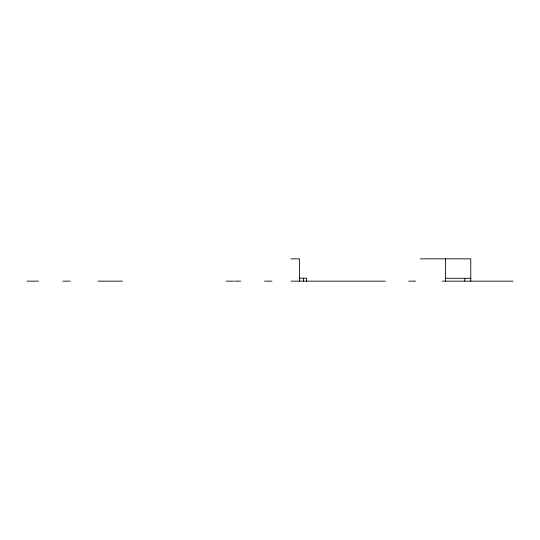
<?xml version="1.0" encoding="UTF-8"?>
<svg xmlns="http://www.w3.org/2000/svg" width="540" height="540" viewBox="0 0 540 540"><rect width="100%" height="100%" fill="white"/><g stroke="black" fill="none" stroke-linecap="round" stroke-linejoin="round"><path stroke-width="0.81" d="M291.067 258.849L299.545 258.849L299.545 281.151M420.404 258.849L470.779 258.849L470.779 281.151M299.545 278.161L306.558 278.161L306.558 281.151M445.446 278.289L470.779 278.289M27 281.151L38.394 281.151M62.788 281.151L70.22 281.151M97.936 281.151L122.364 281.151M226.206 281.151L233.644 281.151M234.596 281.151L240.651 281.151M264.512 281.151L271.951 281.151M291.067 281.151L385.337 281.151M408.706 281.151L415.577 281.151M442.253 281.151L513 281.151M464.778 278.289L464.778 281.151M445.446 258.849L445.446 281.151M303.568 278.161L303.568 281.151"/></g></svg>
